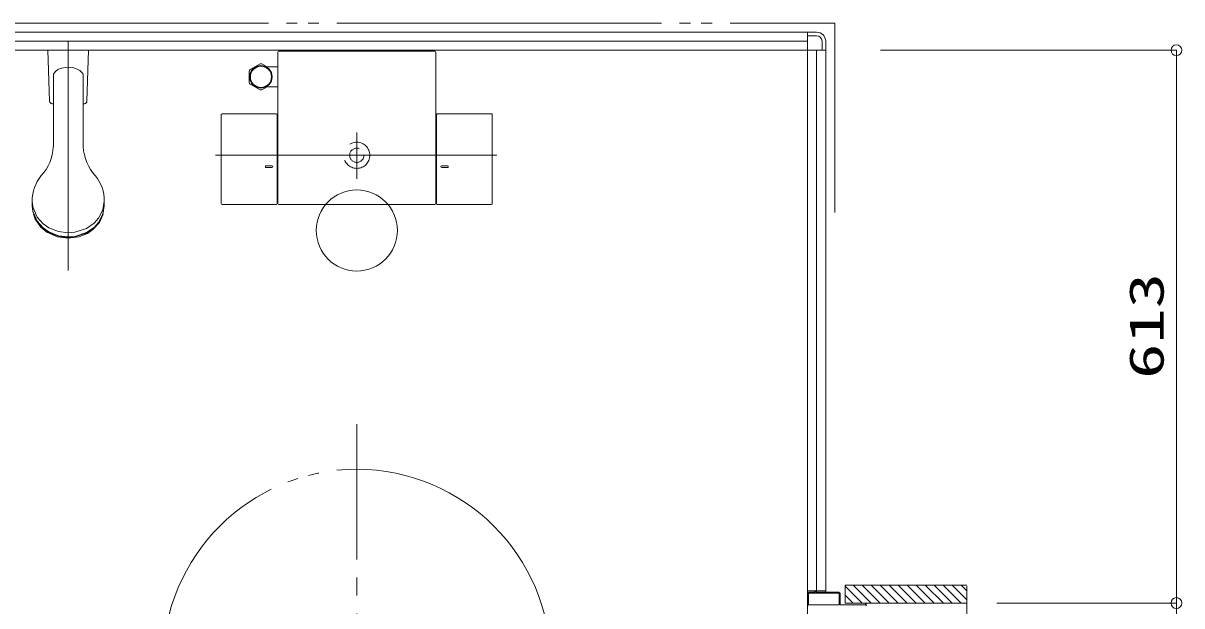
# Model space of a CAD drawing. Units: millimetres on the paper. Extents: x -305 to 305, y -152 to 152.
# Drawn here: x -156.9 to -92.7, y 49.2 to 81.6 of the extents above; entities that cross this region are included whole.
import ezdxf
from ezdxf.enums import TextEntityAlignment as Align

# ---------------------------------------------------------------- set-up
doc = ezdxf.new("R2010")
doc.units = ezdxf.units.MM
for name, pattern in [('DASHED2', [3, 2, -1]), ('LONG_CHAIN', [21, 18, -1, 1, -1]), ('LONG_DOUBLE_CHAIN', [21.8, 18, -1, 0.6, -0.6, 0.6, -1])]:
    doc.linetypes.add(name, pattern=pattern)
doc.layers.add('0-0_0', color=7, linetype='Continuous', lineweight=9)
doc.layers.add('0-1_VIEW0001', color=7, linetype='Continuous', lineweight=9)
doc.styles.add('ＭＳ ゴシック', font='')
doc.styles.get('ＭＳ ゴシック').set_extended_font_data('MS Gothic')

# ---------------------------------------------------------------- blocks, each defined once
blk = doc.blocks.new('_ORIGIN')
at = {"layer": '0-0_0'}
blk.add_line((0, 0), (-1, 0), dxfattribs=at)
blk.add_circle((0, 0), 0.5, dxfattribs=at)

msp = doc.modelspace()

# ---------------------------------------------------------------- linework, layer by layer
at = {"layer": '0-0_0'}
for p, q in [((-109.394, 80.074), (-92.984, 80.074)), ((-92.984, 79.474), (-92.984, 50.004)), ((-102.945, 49.404), (-92.984, 49.404)), ((-102.945, 49.404), (-92.984, 49.404))]:
    msp.add_line(p, q, dxfattribs=at)
at = {"layer": '0-1_VIEW0001', "linetype": 'LONG_DOUBLE_CHAIN'}
for p, q in [((-204.934, 81.573), (-111.934, 81.573)), ((-111.934, 81.573), (-111.934, 71.074))]:
    msp.add_line(p, q, dxfattribs=at)
at = {"layer": '0-1_VIEW0001'}
for p, q in [((-113.434, 81.073), (-203.934, 81.073)), ((-113.434, 81.073), (-203.434, 81.073)), ((-113.434, 49.948), (-113.434, 81.073)), ((-112.934, 81.073), (-113.434, 81.073)), ((-113.434, 80.673), (-113.434, 81.073)), ((-113.434, 80.573), (-203.434, 80.573)), ((-112.934, 80.873), (-113.434, 80.873)), ((-112.634, 80.073), (-112.634, 80.573)), ((-112.434, 80.073), (-112.434, 80.573)), ((-112.434, 80.073), (-204.434, 80.073)), ((-155.559, 80.072), (-154.434, 80.072)), ((-155.467, 77.245), (-155.559, 80.072)), ((-153.309, 80.072), (-154.434, 80.072)), ((-153.401, 77.245), (-153.309, 80.072)), ((-142.809, 79.97), (-142.809, 71.568)), ((-134.177, 80.018), (-142.692, 80.018)), ((-134.059, 71.568), (-134.059, 79.97)), ((-112.934, 49.998), (-112.934, 80.073)), ((-112.434, 80.073), (-112.834, 80.073)), ((-112.434, 49.998), (-112.434, 80.073)), ((-112.434, 71.074), (-112.434, 80.073)), ((-143.796, 79.317), (-144.352, 78.995)), ((-143.402, 79.143), (-143.702, 79.317)), ((-142.809, 79.143), (-143.451, 79.143)), ((-155.259, 78.751), (-155.259, 74.707)), ((-153.609, 74.707), (-153.609, 78.746)), ((-144.399, 78.272), (-144.399, 78.914)), ((-143.796, 77.87), (-144.352, 78.191)), ((-143.402, 78.043), (-143.702, 77.87)), ((-143.449, 78.043), (-142.809, 78.043)), ((-155.317, 77.1), (-155.259, 77.1)), ((-153.609, 77.1), (-153.551, 77.1)), ((-145.949, 71.568), (-145.949, 76.498)), ((-142.899, 76.548), (-145.899, 76.548)), ((-142.849, 76.498), (-142.849, 71.568)), ((-134.019, 71.568), (-134.019, 76.498)), ((-130.969, 76.548), (-133.969, 76.548)), ((-130.919, 71.568), (-130.919, 76.498)), ((-143.451, 73.663), (-143.148, 73.663)), ((-143.45, 73.563), (-143.148, 73.563)), ((-133.418, 73.663), (-133.72, 73.663)), ((-133.419, 73.563), (-133.72, 73.563)), ((-156.434, 71.694), (-156.434, 71.463)), ((-152.434, 71.463), (-152.434, 71.694)), ((-145.899, 71.518), (-142.899, 71.518)), ((-142.759, 71.518), (-134.109, 71.518)), ((-133.969, 71.518), (-130.969, 71.518)), ((-112.434, 49.998), (-112.434, 70.074)), ((-104.609, 50.398), (-111.359, 50.398)), ((-111.359, 49.399), (-111.359, 50.398)), ((-110.41, 49.398), (-111.359, 50.348)), ((-109.91, 49.398), (-110.909, 50.398)), ((-109.41, 49.398), (-110.409, 50.398)), ((-108.909, 49.398), (-109.909, 50.398)), ((-108.409, 49.398), (-109.409, 50.398)), ((-107.909, 49.398), (-108.909, 50.398)), ((-107.409, 49.398), (-108.409, 50.398)), ((-106.909, 49.398), (-107.909, 50.398)), ((-106.409, 49.398), (-107.409, 50.398)), ((-105.909, 49.398), (-106.909, 50.398)), ((-105.414, 49.398), (-106.414, 50.398)), ((-104.919, 49.398), (-105.919, 50.398)), ((-104.609, 49.583), (-105.424, 50.398)), ((-104.609, 50.078), (-104.929, 50.398)), ((-104.609, 50.347), (-104.609, 9.748)), ((-112.434, 50.073), (-113.434, 50.073)), ((-113.434, 49.95), (-113.434, 48.524)), ((-113.389, 49.313), (-113.389, 49.938)), ((-113.384, 49.998), (-113.049, 49.998)), ((-113.374, 49.953), (-111.694, 49.953)), ((-113.034, 50.013), (-113.034, 50.063)), ((-113.024, 50.073), (-113.004, 50.073)), ((-112.994, 50.063), (-112.994, 50.013)), ((-112.979, 49.998), (-111.684, 49.998)), ((-111.679, 49.938), (-111.679, 49.313)), ((-111.634, 49.948), (-111.634, 49.313)), ((-110.91, 49.398), (-111.359, 49.848)), ((-111.694, 49.298), (-113.374, 49.298)), ((-111.619, 49.298), (-110.249, 49.298)), ((-104.609, 49.398), (-111.359, 49.398)), ((-110.234, 49.313), (-110.234, 49.383)), ((-110.184, 49.383), (-110.184, 49.263))]:
    msp.add_line(p, q, dxfattribs=at)
at = {"layer": '0-1_VIEW0001', "linetype": 'LONG_CHAIN'}
for p, q in [((-154.434, 80.598), (-154.434, 67.857)), ((-138.434, 72.938), (-138.434, 75.514)), ((-146.268, 74.243), (-130.673, 74.243)), ((-138.434, 30.823), (-138.434, 59.323))]:
    msp.add_line(p, q, dxfattribs=at)
at = {"layer": '0-1_VIEW0001'}
for points in [[(-142.759, 80.02), (-142.692, 80.02), (-142.692, 80.018)], [(-134.177, 80.018), (-134.177, 80.02), (-134.109, 80.02)], [(-155.259, 78.751), (-155.164, 78.881), (-155.01, 78.994), (-154.881, 79.052), (-154.691, 79.104), (-154.435, 79.128), (-154.182, 79.105), (-153.934, 79.03), (-153.794, 78.952), (-153.657, 78.825), (-153.609, 78.746)], [(-152.434, 71.694), (-152.509, 71.22), (-152.75, 70.751), (-153.002, 70.473), (-153.427, 70.183), (-154.07, 69.974), (-154.434, 69.944), (-154.976, 70.01), (-155.513, 70.22), (-155.83, 70.441), (-156.162, 70.812), (-156.401, 71.375), (-156.434, 71.694)], [(-152.434, 71.463), (-152.509, 70.99), (-152.75, 70.52), (-153.002, 70.243), (-153.427, 69.952), (-154.07, 69.743), (-154.434, 69.714), (-154.976, 69.779), (-155.513, 69.99), (-155.83, 70.211), (-156.162, 70.582), (-156.401, 71.145), (-156.434, 71.463)], [(-152.434, 71.439), (-152.509, 70.965), (-152.75, 70.496), (-153.002, 70.218), (-153.427, 69.928), (-154.07, 69.719), (-154.434, 69.69), (-154.976, 69.755), (-155.513, 69.966), (-155.83, 70.186), (-156.162, 70.558), (-156.401, 71.121), (-156.434, 71.439)], [(-152.507, 70.973), (-152.71, 70.52), (-153.064, 70.121), (-153.368, 69.913), (-153.821, 69.725), (-154.434, 69.64), (-155.038, 69.723), (-155.624, 69.987), (-155.952, 70.259), (-156.261, 70.702), (-156.362, 70.973)]]:
    msp.add_lwpolyline(points, dxfattribs=at)
for radius in [0.625, 0.586]:
    msp.add_circle((-143.749, 78.593), radius, dxfattribs=at)
at = {"layer": '0-1_VIEW0001', "linetype": 'DASHED2'}
for radius in [0.725, 0.395]:
    msp.add_circle((-138.434, 74.243), radius, dxfattribs=at)
at = {"layer": '0-1_VIEW0001', "linetype": 'LONG_DOUBLE_CHAIN'}
msp.add_circle((-138.434, 70.073), 2.25, dxfattribs=at)
at = {"layer": '0-1_VIEW0001'}
for centre, radius, start, end in [((-112.934, 80.573), 0.5, 0, 90), ((-112.934, 80.573), 0.3, 0, 90), ((-142.759, 79.97), 0.05, 90, 180), ((-143.749, 78.593), 0.725, 86.29156, 93.70844), ((-143.749, 78.593), 0.725, 146.29156, 153.70844), ((-143.749, 78.593), 0.725, 206.29156, 213.70844), ((-143.749, 78.593), 0.725, 266.29156, 273.70844), ((-155.317, 77.25), 0.15, 181.85924, 263.59563), ((-153.551, 77.25), 0.15, 276.40458, 358.14077), ((-145.899, 76.498), 0.05, 90, 180), ((-142.899, 76.498), 0.05, 0, 90), ((-133.969, 76.498), 0.05, 90, 180), ((-130.969, 76.498), 0.05, 359.99997, 90), ((-157.768, 74.808), 2.5, 317.34318, 357.6964), ((-151.101, 74.808), 2.5, 182.30366, 222.65686), ((-143.449, 73.613), 0.05, 88.07467, 270), ((-143.149, 73.613), 0.05, 270, 90), ((-133.719, 73.613), 0.05, 90, 270), ((-133.419, 73.613), 0.05, 270, 91.92533), ((-154.31, 71.738), 2.125, 139.64678, 181.19028), ((-154.559, 71.738), 2.125, 358.80972, 40.3532), ((-145.899, 71.568), 0.05, 180, 270), ((-142.899, 71.568), 0.05, 270, 0), ((-142.759, 71.568), 0.05, 180, 270), ((-134.109, 71.568), 0.05, 270, 0), ((-133.969, 71.568), 0.05, 180, 270), ((-130.969, 71.568), 0.05, 270, 359.99997), ((-113.384, 49.948), 0.05, 90, 180), ((-113.374, 49.938), 0.015, 90, 180), ((-113.049, 50.013), 0.015, 270, 0), ((-113.024, 50.063), 0.01, 90, 180), ((-113.004, 50.063), 0.01, 0, 90), ((-112.979, 50.013), 0.015, 180, 270), ((-111.694, 49.938), 0.015, 0, 90), ((-111.684, 49.948), 0.05, 0, 90), ((-113.409, 49.273), 0.025, 180, 270), ((-113.374, 49.313), 0.015, 180, 270), ((-111.694, 49.313), 0.015, 270, 0), ((-111.619, 49.313), 0.015, 180, 270), ((-110.249, 49.313), 0.015, 270, 0), ((-110.219, 49.383), 0.015, 90, 180), ((-110.199, 49.383), 0.015, 0, 90), ((-110.199, 49.263), 0.015, 270, 0)]:
    msp.add_arc(centre, radius, start, end, dxfattribs=at)
at = {"layer": '0-1_VIEW0001', "color": 5}
msp.add_arc((-134.109, 79.97), 0.05, 0, 90, dxfattribs=at)
at = {"layer": '0-1_VIEW0001', "linetype": 'LONG_DOUBLE_CHAIN'}
msp.add_arc((-138.434, 46.073), 10.75, 0, 180, dxfattribs=at)

# ---------------------------------------------------------------- block references
at = {"layer": '0-0_0', "xscale": 0.6, "yscale": 0.6}
for p, rotation in [((-92.984, 80.074), 90), ((-92.984, 49.404), 270), ((-92.984, 49.404), 90)]:
    msp.add_blockref('_ORIGIN', p, dxfattribs=dict(at, rotation=rotation))

# ---------------------------------------------------------------- texts
at = {"layer": '0-0_0', "style": 'ＭＳ ゴシック', "width": 1.5}
msp.add_text('613', height=1.921, rotation=90, dxfattribs=at).set_placement((-93.114, 61.835), align=Align.BOTTOM_LEFT)

doc.saveas('drawing.dxf')
